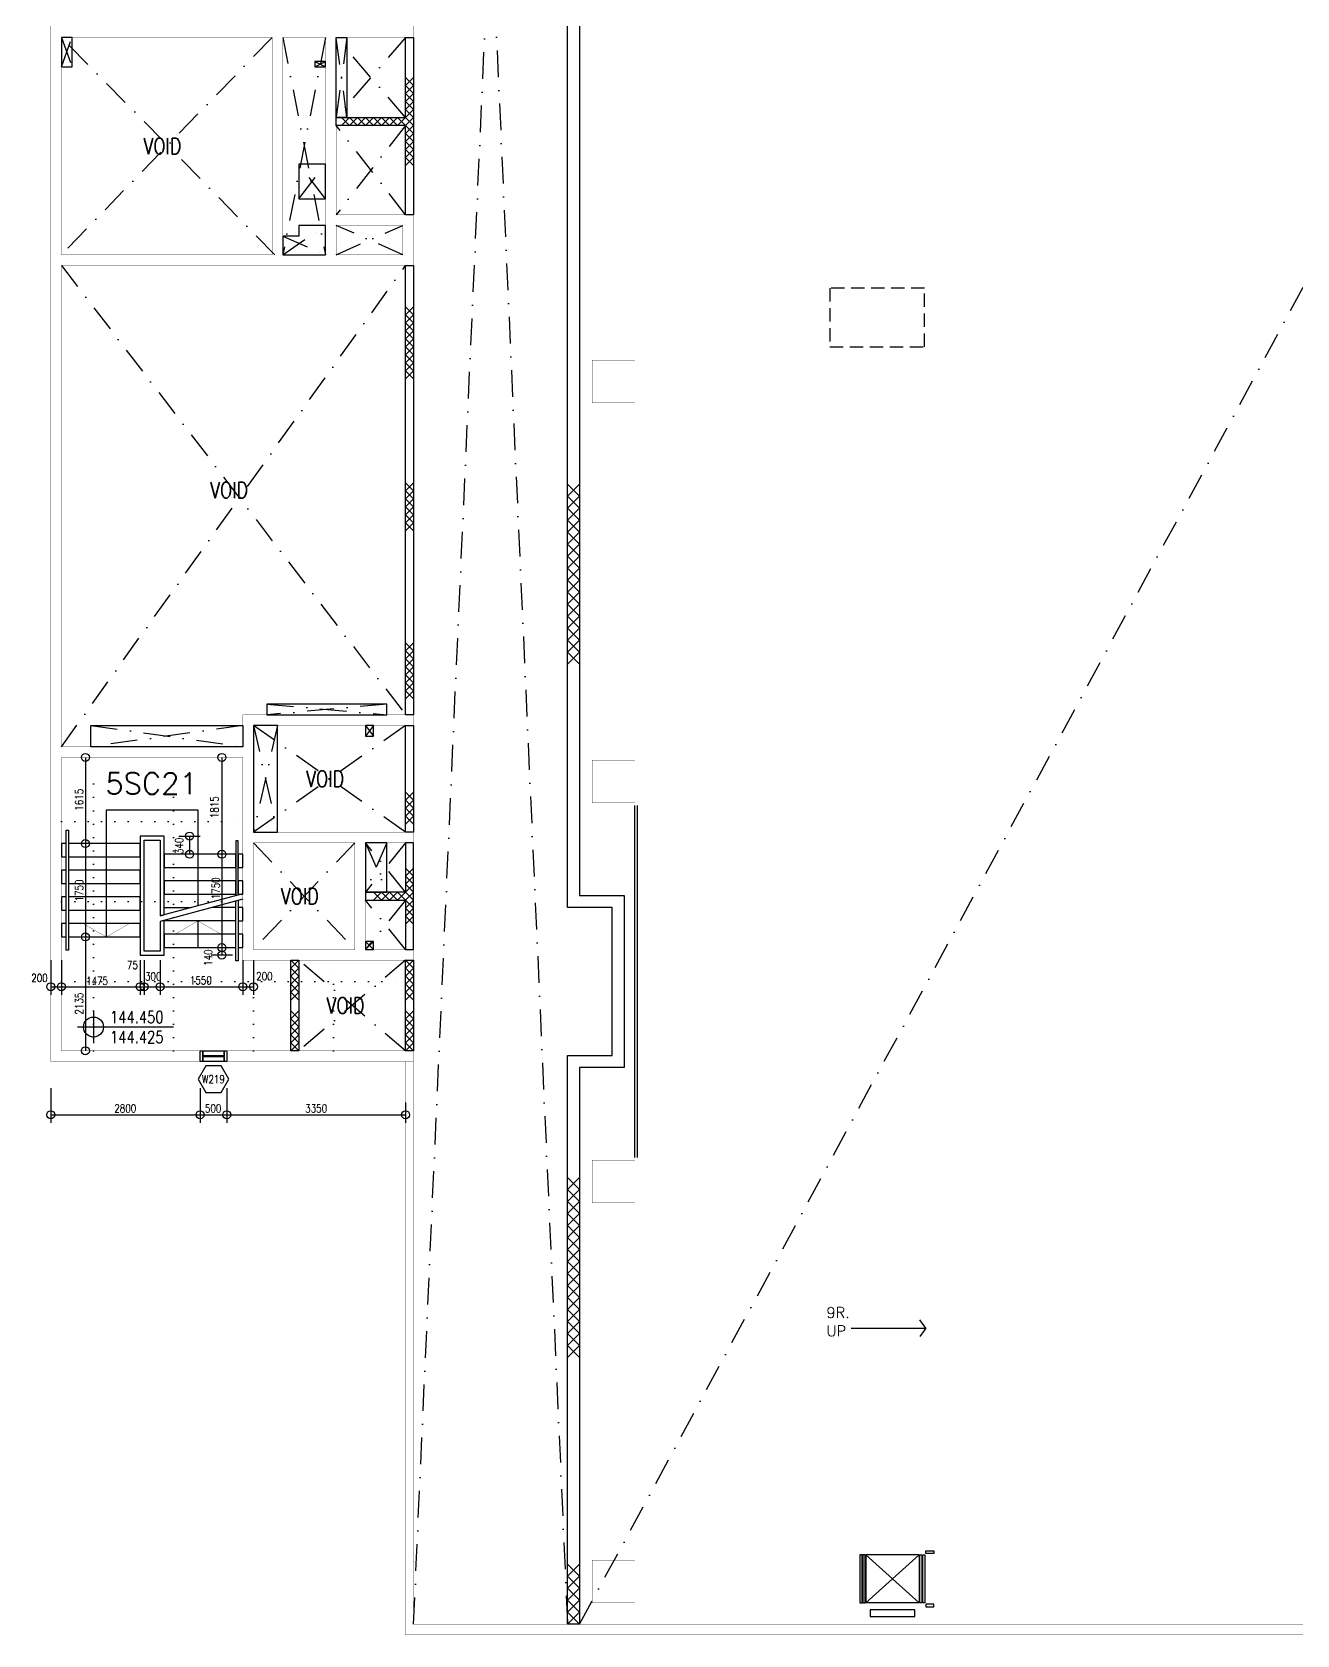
# Model space of a CAD drawing. Extents: x -68523 to 336700, y -113452 to 119396.
# Drawn here: x 151100 to 174807, y -112002 to -81950 of the extents above; entities that cross this region are included whole.
import ezdxf

# ---------------------------------------------------------------- set-up
doc = ezdxf.new("R2010")
doc.units = 0
doc.header["$LTSCALE"] = 1000
doc.header["$MEASUREMENT"] = 0
for name, pattern in [('s5144a$0$DASHDOT', [1, 0.5, -0.25, 0, -0.25]), ('s5144a$0$DOT', [0.25, 0, -0.25]), ('s5144a$0$HIDDEN', [0.375, 0.25, -0.125])]:
    doc.linetypes.add(name, pattern=pattern)
doc.layers.get('0').update_dxf_attribs({"linetype": 'CONTINUOUS'})
for name, color, linetype in [('s5144a$0$11', 14, 'CONTINUOUS'), ('s5144a$0$12', 7, 'CONTINUOUS'), ('s5144a$0$20', 7, 'CONTINUOUS'), ('s5144a$0$21', 2, 'CONTINUOUS'), ('s5144a$0$22', 7, 'CONTINUOUS'), ('s5144a$0$23', 7, 'CONTINUOUS'), ('s5144a$0$24', 7, 'CONTINUOUS'), ('s5144a$0$25', 7, 'CONTINUOUS'), ('s5144a$0$35', 7, 'CONTINUOUS'), ('s5144a$0$4', 7, 'CONTINUOUS'), ('s5144a$0$6', 7, 'CONTINUOUS'), ('s5144a$0$ROOM-NO', 4, 'CONTINUOUS')]:
    doc.layers.add(name, color=color, linetype=linetype)
doc.styles.add('s5144a$0$STANDARD', font='SIMPLEX')

# ---------------------------------------------------------------- blocks, each defined once
blk = doc.blocks.new('s5144a$0$HAT15')
at = {"layer": 's5144a$0$22', "color": 14, "linetype": 'Continuous'}
for p, q in [((0, 0), (0.15, 0.15)), ((0, 0.15), (0.15, 0))]:
    blk.add_line(p, q, dxfattribs=at)
blk = doc.blocks.new('s5144a$0$CHAT15')
at = {"layer": 's5144a$0$22', "color": 14, "linetype": 'Continuous'}
for points in [[(0, 0), (0.15, 0.15), (0.3, 0), (0.45, 0.15), (0.6, 0), (0.75, 0.15)], [(0, 0.15), (0.15, 0), (0.3, 0.15), (0.45, 0), (0.6, 0.15), (0.75, 0)]]:
    blk.add_lwpolyline(points, dxfattribs=at)
blk = doc.blocks.new('s5144a$0$LEVEL')
at = {"layer": 's5144a$0$35', "linetype": 'Continuous'}
for p, q in [((1, 0), (-0.2, 0)), ((0, 0.2), (0, -0.2))]:
    blk.add_line(p, q, dxfattribs=at)
blk.add_circle((0, 0), 0.125, dxfattribs=at)
at = {"layer": 's5144a$0$35', "linetype": 'Continuous', "style": 's5144a$0$STANDARD', "width": 0.8}
for tag, p in [('TAG2', (0.2063, 0.05)), ('TAG1', (0.2063, -0.2))]:
    blk.add_attdef(tag, p, '', height=0.15, dxfattribs=at)
blk = doc.blocks.new('s5144a$0$WINMK4')
at = {"layer": 's5144a$0$24', "linetype": 'Continuous'}
blk.add_lwpolyline([(0.1443, 0.25), (-0.1443, 0.25), (-0.2887, 0), (-0.1443, -0.25), (0.1443, -0.25), (0.2887, 0)], close=True, dxfattribs=at)
at = {"layer": 's5144a$0$24', "linetype": 'Continuous', "style": 's5144a$0$STANDARD', "width": 0.8}
for tag, p in [('TAG1', (-0.2182, -0.075)), ('TAG2', (-0.0396, -0.22))]:
    blk.add_attdef(tag, p, '', height=0.15, dxfattribs=at)
blk = doc.blocks.new('s5144a')
for p, q in [((162400, -103050), (162400, -96450)), ((162450, -103050), (162450, -96450)), ((166450, -106250), (167850, -106250)), ((167850, -106250), (167741.30476, -106092.14214)), ((167850, -106250), (167741.30476, -106407.85786)), ((166725, -111400), (167725, -110500)), ((167725, -110500), (166725, -110500)), ((166725, -110500), (167725, -111400)), ((166725, -110500), (166725, -111400)), ((167725, -110500), (167725, -111400)), ((167725, -111400), (166725, -111400))]:
    blk.add_line(p, q)
at = {"linetype": 's5144a$0$HIDDEN'}
blk.add_lwpolyline([(166050, -87850), (167825, -87850), (167825, -86750), (166050, -86750)], close=True, dxfattribs=at)
for points in [[(166615.3885, -110500), (166615.3885, -111400), (166655.3885, -111400), (166655.3885, -110500)], [(166671.67551, -110500), (166671.67551, -111400), (166711.67551, -111400), (166711.67551, -110500)], [(167778.32449, -110500), (167778.32449, -111400), (167738.32449, -111400), (167738.32449, -110500)], [(167834.6115, -110500), (167834.6115, -111400), (167794.6115, -111400), (167794.6115, -110500)], [(168000, -110425), (168000, -110475), (167850, -110475), (167850, -110425)], [(168000, -111475), (168000, -111425), (167850, -111425), (167850, -111475)], [(166805.69689, -111534.2484), (166805.69689, -111656.49011), (167648.23365, -111656.49011), (167648.23365, -111534.2484)]]:
    blk.add_lwpolyline(points, close=True)
at = {"layer": 's5144a$0$11', "color": 14, "linetype": 's5144a$0$DASHDOT'}
for p, q in [((155650.2, -86125), (151650, -82050)), ((155600, -82050), (151650.2, -86125)), ((155800, -82050), (156600.2, -86125)), ((156600.2, -82050), (155800.2, -86125)), ((158100.2, -83550), (156800.2, -82050)), ((158100.2, -82050), (156800.2, -83550)), ((158100.2, -85375), (156800.2, -83700)), ((158100.2, -83700), (156800.2, -85375)), ((156800.2, -86125), (158050.2, -85575)), ((158050.2, -86125), (156800.2, -85575)), ((151650.2, -86325), (158100.2, -94750)), ((151650.2, -95350), (158100.2, -86325)), ((158100.2, -96950), (155250.2, -94950)), ((158100.2, -94950), (155250.2, -96950)), ((155250.2, -97150), (157150.2, -99150)), ((157150.2, -97150), (155250.2, -99150)), ((158100.2, -98075), (157350.2, -97150)), ((158100.2, -97150), (157350.2, -98075)), ((158100.2, -99150), (157350.2, -98225)), ((158100.2, -98225), (157350.2, -99150)), ((158100, -99350), (156099.8, -101050)), ((158100, -101050), (156099.8, -99350))]:
    blk.add_line(p, q, dxfattribs=at)
at = {"layer": 's5144a$0$11', "color": 2, "linetype": 's5144a$0$DASHDOT'}
for p, q in [((151650, -82600), (151850, -82050)), ((151650.2, -82050), (151850, -82600)), ((157000, -82050), (156800, -83550)), ((157000, -83550), (156800, -82050)), ((156400, -82600), (156600, -82500)), ((156400, -82500), (156600, -82600)), ((156100, -85075), (156600, -84425)), ((156600, -85075), (156100, -84425)), ((155800, -86125), (156600, -85575)), ((155800, -85775), (156600, -86125)), ((155500, -94550), (157750, -94750)), ((157750, -94550), (155500, -94750)), ((152200, -94950), (155050, -95350)), ((155050, -94950), (152200, -95350)), ((155700, -94950), (155250, -96950)), ((155250, -94950), (155700, -96950)), ((157500, -94950), (157350, -95150)), ((157350, -94950), (157500, -95150)), ((157750, -97150), (157350, -98075)), ((157350, -97150), (157750, -98075)), ((157500, -99000), (157350, -99150)), ((157350, -99000), (157500, -99150))]:
    blk.add_line(p, q, dxfattribs=at)
at = {"layer": 's5144a$0$11', "color": 14, "linetype": 'Continuous', "const_width": 5}
for points in [[(158250.2, -79950), (158250.2, -82050), (156800.2, -82050), (156800.2, -85375), (158250.2, -85375), (158250.2, -86325), (151650.2, -86325), (151650.2, -95350), (155050.2, -95350), (155050.2, -94750), (158250.2, -94750), (158250.2, -94950), (155250.2, -94950), (155250.2, -96950), (158250.2, -96950), (158250.2, -97150), (157350.2, -97150), (157350.2, -99150), (158250.2, -99150), (158250.2, -99350), (155050.2, -99350), (155050.2, -95550), (151650.2, -95550), (151650.2, -101050), (154250.2, -101050), (154250.2, -101250), (151450.2, -101250), (151450.2, -72750)], [(158250.2, -101049.9), (158250.2, -101250), (154750.2, -101250), (154750.2, -101050), (158250.2, -101050)], [(158250.2, -101050), (158250.2, -101250), (154750.2, -101250), (154750.2, -101050), (155899.9, -101050), (155899.9, -101050)]]:
    blk.add_lwpolyline(points, dxfattribs=at)
for points in [[(155600, -82050), (151650.2, -82050), (151650.2, -86125), (155600, -86125)], [(155800.2, -86125), (156600.2, -86125), (156600.2, -82050), (155800.2, -82050)], [(156800.2, -86125), (158050.2, -86125), (158050.2, -85575), (156800.2, -85575)], [(155250.2, -99150), (157150.2, -99150), (157150.2, -97150), (155250.2, -97150)]]:
    blk.add_lwpolyline(points, close=True, dxfattribs=at)
at = {"layer": 's5144a$0$11', "color": 2, "linetype": 'Continuous'}
for points in [[(151650.2, -82600), (151850, -82600), (151850, -82050), (151650.2, -82050)], [(156800, -82050), (157000, -82050), (157000, -83550), (156800, -83550)], [(156600, -82500), (156400, -82500), (156400, -82600), (156600, -82600)], [(156600, -84425), (156100, -84425), (156100, -85075), (156600, -85075)], [(156600, -86125), (156600, -85575), (156100, -85575), (156100, -85775), (155800, -85775), (155800, -86125)], [(155500, -94750), (157750, -94750), (157750, -94550), (155500, -94550)], [(155050, -95350), (152200, -95350), (152200, -94950), (155050, -94950)], [(155250, -96950), (155700, -96950), (155700, -94950), (155250, -94950)], [(157500, -94950), (157350, -94950), (157350, -95150), (157500, -95150)], [(157350, -98075), (157750, -98075), (157750, -97150), (157350, -97150)], [(157350, -99150), (157500, -99150), (157500, -99000), (157350, -99000)]]:
    blk.add_lwpolyline(points, close=True, dxfattribs=at)
at = {"layer": 's5144a$0$11', "color": 14, "linetype": 'Continuous'}
for points in [[(158250.2, -82050), (158250.2, -85375), (158100.2, -85375), (158100.2, -83700), (156800.2, -83700), (156800.2, -83550), (158100.2, -83550), (158100.2, -82050)], [(158250.2, -94750), (158100.2, -94750), (158100.2, -86325), (158250.2, -86325)], [(158250.2, -96950), (158100.2, -96950), (158100.2, -94950), (158250.2, -94950)], [(158250.2, -97150), (158100.2, -97150), (158100.2, -98075), (157350.2, -98075), (157350.2, -98225), (158100.2, -98225), (158100.2, -99150), (158250.2, -99150)], [(156099.8, -101050), (155949.8, -101050), (155949.8, -99350), (156099.8, -99350)], [(158250, -101050), (158100, -101050), (158100, -99350), (158250, -99350)]]:
    blk.add_lwpolyline(points, close=True, dxfattribs=at)
at = {"layer": 's5144a$0$12', "color": 2, "linetype": 'Continuous'}
for p, q in [((152100.2, -95550), (152100.2, -101050)), ((154657.5, -95550), (154657.5, -99255)), ((153852.4, -97025), (154252.4, -97025)), ((154052.4, -97025), (154052.4, -97365)), ((151450, -99350), (151450, -100000)), ((151650, -99350), (151650, -100000)), ((153125, -99350), (153125, -100000)), ((153200, -99350), (153200, -100000)), ((153500, -99350), (153500, -100000)), ((154857.5, -99255), (154457.5, -99255)), ((155050, -99350), (155050, -100000)), ((155250, -99350), (155250, -100000)), ((151450, -99850), (153200, -99850)), ((152840, -99850), (153860, -99850)), ((153500, -99850), (155250, -99850)), ((151450, -101750), (151450, -102400)), ((154250, -101750), (154250, -102400)), ((154750, -101750), (154750, -102400)), ((158100, -102021.8), (158100, -102400)), ((151450, -102250), (154250, -102250)), ((153910, -102250), (155134, -102250)), ((154750, -102250), (158100, -102250))]:
    blk.add_line(p, q, dxfattribs=at)
for centre in [(152100.2, -95550), (154657.5, -95550), (154052.4, -97025), (152100.2, -97165), (154052.4, -97365), (154657.5, -97365), (152100.2, -98915), (154657.5, -99115), (154657.5, -99255), (151450, -99850), (151650, -99850), (151650, -99850), (153125, -99850), (153200, -99850), (153200, -99850), (153500, -99850), (153500, -99850), (155050, -99850), (155050, -99850), (155250, -99850), (155250, -99850), (152100.2, -101050), (151450, -102250), (154250, -102250), (154250, -102250), (154750, -102250), (154750, -102250), (158100, -102250)]:
    blk.add_circle(centre, 75, dxfattribs=at)
at = {"layer": 's5144a$0$20', "color": 14, "linetype": 's5144a$0$DASHDOT'}
blk.add_line((161362, -111800), (198700, -42800), dxfattribs=at)
at = {"layer": 's5144a$0$20', "color": 14, "linetype": 'Continuous'}
blk.add_lwpolyline([(162200, -77999.8), (162200, -78862.5), (161362.5, -78862.5), (161362, -98137.5), (162200.5, -98137.5), (162200.5, -99000.2), (162200.5, -101362.5), (161362, -101362.5), (161362, -111800), (161137, -111800), (161137, -101137.5), (161975.5, -101137.5), (161975.5, -98362.5), (161137, -98362.5), (161137.5, -78637.5), (161975, -78637.5), (161975, -77999.8), (162200, -77999.8)], dxfattribs=at)
at = {"layer": 's5144a$0$20', "color": 3, "linetype": 'Continuous', "const_width": 5}
for points in [[(175567.2, -112000), (158100, -112000), (158100, -101250)], [(201750, -101250), (201750, -101250), (201750, -111800), (181800, -111800), (158250, -111800), (158250, -101250), (158250, -101250)]]:
    blk.add_lwpolyline(points, dxfattribs=at)
at = {"layer": 's5144a$0$23', "color": 14, "linetype": 's5144a$0$DASHDOT'}
for p, q in [((158250, -47325), (161137, -111800)), ((158250, -111800), (161137, -47325))]:
    blk.add_line(p, q, dxfattribs=at)
at = {"layer": 's5144a$0$23', "color": 14, "linetype": 'Continuous'}
for points in [[(154250.2, -101050), (154300.2, -101050), (154300.2, -101250), (154250.2, -101250)], [(154300.2, -101050), (154700.2, -101050), (154700.2, -101145), (154300.2, -101145)], [(154300.2, -101155), (154700.2, -101155), (154700.2, -101250), (154300.2, -101250)], [(154700.2, -101050), (154750.2, -101050), (154750.2, -101250), (154700.2, -101250)]]:
    blk.add_lwpolyline(points, close=True, dxfattribs=at)
at = {"layer": 's5144a$0$25', "color": 10, "linetype": 'Continuous'}
for p, q in [((154210.1, -96538.02556), (152490, -96538.02556)), ((152490, -96538.02556), (152490, -98915)), ((154210.1, -98329.5), (154210.1, -96538.02556)), ((155050, -98104.5), (153500, -98519.8)), ((155050, -98209.8), (153500, -98625.1)), ((153575, -98365), (154077.8, -98365)), ((154920, -98365), (154470.8, -98365)), ((154920, -98615), (153537.6, -98615)), ((154210, -99115), (154210, -98615))]:
    blk.add_line(p, q, dxfattribs=at)
for points in [[(151740, -99165), (151740, -96915), (151780, -96915), (151780, -99165)], [(153500, -98519.8), (153575, -98499.7), (153575, -97025), (153125, -97025), (153125, -99255), (153575, -99255), (153575, -98605), (153500, -98625.1), (153500, -99180), (153200, -99180), (153200, -97100), (153500, -97100)], [(151650, -97415), (151740, -97415), (151740, -97165), (151650, -97165)], [(151780, -97415), (153125, -97415), (153125, -97165), (151780, -97165)], [(153575, -97615), (154920, -97615), (154920, -97365), (153575, -97365)], [(154960, -97615), (155050, -97615), (155050, -97365), (154960, -97365)], [(151650, -97915), (151740, -97915), (151740, -97665), (151650, -97665)], [(151780, -97915), (153125, -97915), (153125, -97665), (151780, -97665)], [(153575, -98115), (154920, -98115), (154920, -97865), (153575, -97865)], [(154960, -98115), (155050, -98115), (155050, -97865), (154960, -97865)], [(151650, -98415), (151740, -98415), (151740, -98165), (151650, -98165)], [(151780, -98415), (153125, -98415), (153125, -98165), (151780, -98165)], [(154960, -98615), (155050, -98615), (155050, -98365), (154960, -98365)], [(151650, -98915), (151740, -98915), (151740, -98665), (151650, -98665)], [(151780, -98915), (153125, -98915), (153125, -98665), (151780, -98665)], [(153575, -99115), (154920, -99115), (154920, -98865), (153575, -98865)], [(154960, -99115), (155050, -99115), (155050, -98865), (154960, -98865)]]:
    blk.add_lwpolyline(points, close=True, dxfattribs=at)
for points in [[(154960, -98128.6), (154960, -97115), (154920, -97115), (154920, -98139.3)], [(154960, -98233.9), (154960, -99365), (154920, -99365), (154920, -98244.6)]]:
    blk.add_lwpolyline(points, dxfattribs=at)
at = {"layer": 's5144a$0$25', "color": 10, "linetype": 'Continuous', "const_width": 5}
for points in [[(152057, -98665), (152490, -98915), (152923, -98665)], [(154643, -98865), (154210, -98615), (153777, -98865)]]:
    blk.add_lwpolyline(points, dxfattribs=at)
at = {"layer": 's5144a$0$4', "linetype": 's5144a$0$DOT'}
for p, q in [((152250, -101050), (152250, -95550)), ((153750, -101050), (153750, -95550)), ((151650.2, -96750), (155050.2, -96750)), ((151650.2, -98250), (155050.2, -98250)), ((155250, -101050), (155250, -99350)), ((156750, -101050), (156750, -99350)), ((151650.2, -99750), (158100.2, -99750))]:
    blk.add_line(p, q, dxfattribs=at)
at = {"layer": 's5144a$0$6', "color": 3, "linetype": 'Continuous', "const_width": 5}
for points in [[(161600, -88900), (162400, -88900), (162400, -88100), (161600, -88100)], [(161600, -96400), (162400, -96400), (162400, -95600), (161600, -95600)], [(161600, -103900), (162400, -103900), (162400, -103100), (161600, -103100)], [(161600, -111400), (162400, -111400), (162400, -110600), (161600, -110600)]]:
    blk.add_lwpolyline(points, close=True, dxfattribs=at)
at = {"zscale": 1000}
for name, p, xscale, yscale, rotation in [('s5144a$0$HAT15', (158250, -82950), 999.9979999999999, -999.9979999999999, 180), ('s5144a$0$HAT15', (158250, -82950), 999.9979999999999, -999.9979999999999, 180), ('s5144a$0$HAT15', (158250.2, -82950), 999.9979999999999, -999.9979999999999, 180), ('s5144a$0$HAT15', (158250.2, -82950), 999.9979999999999, -999.9979999999999, 180), ('s5144a$0$HAT15', (158250, -83100), 999.9979999999999, -999.9979999999999, 180), ('s5144a$0$HAT15', (158250, -83100), 999.9979999999999, -999.9979999999999, 180), ('s5144a$0$HAT15', (158250, -83250), 999.9979999999999, -999.9979999999999, 180), ('s5144a$0$HAT15', (158250, -83250), 999.9979999999999, -999.9979999999999, 180), ('s5144a$0$HAT15', (158250.2, -83100), 999.9979999999999, -999.9979999999999, 180), ('s5144a$0$HAT15', (158250.2, -83100), 999.9979999999999, -999.9979999999999, 180), ('s5144a$0$HAT15', (158250.2, -83250), 999.9979999999999, -999.9979999999999, 180), ('s5144a$0$HAT15', (158250.2, -83250), 999.9979999999999, -999.9979999999999, 180), ('s5144a$0$HAT15', (158250, -83400), 999.9979999999999, -999.9979999999999, 180), ('s5144a$0$HAT15', (158250, -83400), 999.9979999999999, -999.9979999999999, 180), ('s5144a$0$HAT15', (158250, -83550), 999.9979999999999, -999.9979999999999, 180), ('s5144a$0$HAT15', (158250, -83550), 999.9979999999999, -999.9979999999999, 180), ('s5144a$0$HAT15', (158250.2, -83400), 999.9979999999999, -999.9979999999999, 180), ('s5144a$0$HAT15', (158250.2, -83400), 999.9979999999999, -999.9979999999999, 180), ('s5144a$0$HAT15', (158250.2, -83550), 999.9979999999999, -999.9979999999999, 180), ('s5144a$0$HAT15', (158250.2, -83550), 999.9979999999999, -999.9979999999999, 180), ('s5144a$0$HAT15', (157050, -83700), 999.9979999999999, -999.9979999999999, 180), ('s5144a$0$HAT15', (157050, -83700), 999.9979999999999, -999.9979999999999, 180), ('s5144a$0$HAT15', (157050.2, -83700), 999.9979999999999, -999.9979999999999, 180), ('s5144a$0$HAT15', (157050.2, -83700), 999.9979999999999, -999.9979999999999, 180), ('s5144a$0$HAT15', (157200, -83700), 999.9979999999999, -999.9979999999999, 180), ('s5144a$0$HAT15', (157200, -83700), 999.9979999999999, -999.9979999999999, 180), ('s5144a$0$HAT15', (157200.2, -83700), 999.9979999999999, -999.9979999999999, 180), ('s5144a$0$HAT15', (157200.2, -83700), 999.9979999999999, -999.9979999999999, 180), ('s5144a$0$HAT15', (157350, -83700), 999.9979999999999, -999.9979999999999, 180), ('s5144a$0$HAT15', (157350, -83700), 999.9979999999999, -999.9979999999999, 180), ('s5144a$0$HAT15', (157350.2, -83700), 999.9979999999999, -999.9979999999999, 180), ('s5144a$0$HAT15', (157350.2, -83700), 999.9979999999999, -999.9979999999999, 180), ('s5144a$0$HAT15', (157500, -83700), 999.9979999999999, -999.9979999999999, 180), ('s5144a$0$HAT15', (157500, -83700), 999.9979999999999, -999.9979999999999, 180), ('s5144a$0$HAT15', (157500.2, -83700), 999.9979999999999, -999.9979999999999, 180), ('s5144a$0$HAT15', (157500.2, -83700), 999.9979999999999, -999.9979999999999, 180), ('s5144a$0$HAT15', (157650, -83700), 999.9979999999999, -999.9979999999999, 180), ('s5144a$0$HAT15', (157650, -83700), 999.9979999999999, -999.9979999999999, 180), ('s5144a$0$HAT15', (157650.2, -83700), 999.9979999999999, -999.9979999999999, 180), ('s5144a$0$HAT15', (157650.2, -83700), 999.9979999999999, -999.9979999999999, 180), ('s5144a$0$HAT15', (157800, -83700), 999.9979999999999, -999.9979999999999, 180), ('s5144a$0$HAT15', (157800, -83700), 999.9979999999999, -999.9979999999999, 180), ('s5144a$0$HAT15', (157800.2, -83700), 999.9979999999999, -999.9979999999999, 180), ('s5144a$0$HAT15', (157800.2, -83700), 999.9979999999999, -999.9979999999999, 180), ('s5144a$0$HAT15', (157950, -83700), 999.9979999999999, -999.9979999999999, 180), ('s5144a$0$HAT15', (157950, -83700), 999.9979999999999, -999.9979999999999, 180), ('s5144a$0$HAT15', (157950.2, -83700), 999.9979999999999, -999.9979999999999, 180), ('s5144a$0$HAT15', (157950.2, -83700), 999.9979999999999, -999.9979999999999, 180), ('s5144a$0$HAT15', (158100, -83700), 999.9979999999999, -999.9979999999999, 180), ('s5144a$0$HAT15', (158100, -83700), 999.9979999999999, -999.9979999999999, 180), ('s5144a$0$HAT15', (158100.2, -83700), 999.9979999999999, -999.9979999999999, 180), ('s5144a$0$HAT15', (158100.2, -83700), 999.9979999999999, -999.9979999999999, 180), ('s5144a$0$HAT15', (158250, -83700), 999.9979999999999, -999.9979999999999, 180), ('s5144a$0$HAT15', (158250, -83700), 999.9979999999999, -999.9979999999999, 180), ('s5144a$0$HAT15', (158250, -83850), 999.9979999999999, -999.9979999999999, 180), ('s5144a$0$HAT15', (158250, -83850), 999.9979999999999, -999.9979999999999, 180), ('s5144a$0$HAT15', (158250.2, -83700), 999.9979999999999, -999.9979999999999, 180), ('s5144a$0$HAT15', (158250.2, -83700), 999.9979999999999, -999.9979999999999, 180), ('s5144a$0$HAT15', (158250.2, -83850), 999.9979999999999, -999.9979999999999, 180), ('s5144a$0$HAT15', (158250.2, -83850), 999.9979999999999, -999.9979999999999, 180), ('s5144a$0$HAT15', (158250, -84000), 999.9979999999999, -999.9979999999999, 180), ('s5144a$0$HAT15', (158250, -84000), 999.9979999999999, -999.9979999999999, 180), ('s5144a$0$HAT15', (158250, -84150), 999.9979999999999, -999.9979999999999, 180), ('s5144a$0$HAT15', (158250, -84150), 999.9979999999999, -999.9979999999999, 180), ('s5144a$0$HAT15', (158250.2, -84000), 999.9979999999999, -999.9979999999999, 180), ('s5144a$0$HAT15', (158250.2, -84000), 999.9979999999999, -999.9979999999999, 180), ('s5144a$0$HAT15', (158250.2, -84150), 999.9979999999999, -999.9979999999999, 180), ('s5144a$0$HAT15', (158250.2, -84150), 999.9979999999999, -999.9979999999999, 180), ('s5144a$0$HAT15', (158250, -84300), 999.9979999999999, -999.9979999999999, 180), ('s5144a$0$HAT15', (158250, -84300), 999.9979999999999, -999.9979999999999, 180), ('s5144a$0$HAT15', (158250, -84450), 999.9979999999999, -999.9979999999999, 180), ('s5144a$0$HAT15', (158250, -84450), 999.9979999999999, -999.9979999999999, 180), ('s5144a$0$HAT15', (158250.2, -84300), 999.9979999999999, -999.9979999999999, 180), ('s5144a$0$HAT15', (158250.2, -84300), 999.9979999999999, -999.9979999999999, 180), ('s5144a$0$HAT15', (158250.2, -84450), 999.9979999999999, -999.9979999999999, 180), ('s5144a$0$HAT15', (158250.2, -84450), 999.9979999999999, -999.9979999999999, 180), ('s5144a$0$HAT15', (158250, -87250), 999.9979999999999, -999.9979999999999, 180), ('s5144a$0$HAT15', (158250, -87250), 999.9979999999999, -999.9979999999999, 180), ('s5144a$0$HAT15', (158250.2, -87250), 999.9979999999999, -999.9979999999999, 180), ('s5144a$0$HAT15', (158250.2, -87250), 999.9979999999999, -999.9979999999999, 180), ('s5144a$0$HAT15', (158250, -87400), 999.9979999999999, -999.9979999999999, 180), ('s5144a$0$HAT15', (158250, -87400), 999.9979999999999, -999.9979999999999, 180), ('s5144a$0$HAT15', (158250, -87550), 999.9979999999999, -999.9979999999999, 180), ('s5144a$0$HAT15', (158250, -87550), 999.9979999999999, -999.9979999999999, 180), ('s5144a$0$HAT15', (158250.2, -87400), 999.9979999999999, -999.9979999999999, 180), ('s5144a$0$HAT15', (158250.2, -87400), 999.9979999999999, -999.9979999999999, 180), ('s5144a$0$HAT15', (158250.2, -87550), 999.9979999999999, -999.9979999999999, 180), ('s5144a$0$HAT15', (158250.2, -87550), 999.9979999999999, -999.9979999999999, 180), ('s5144a$0$HAT15', (158250, -87700), 999.9979999999999, -999.9979999999999, 180), ('s5144a$0$HAT15', (158250, -87700), 999.9979999999999, -999.9979999999999, 180), ('s5144a$0$HAT15', (158250, -87850), 999.9979999999999, -999.9979999999999, 180), ('s5144a$0$HAT15', (158250, -87850), 999.9979999999999, -999.9979999999999, 180), ('s5144a$0$HAT15', (158250.2, -87700), 999.9979999999999, -999.9979999999999, 180), ('s5144a$0$HAT15', (158250.2, -87700), 999.9979999999999, -999.9979999999999, 180), ('s5144a$0$HAT15', (158250.2, -87850), 999.9979999999999, -999.9979999999999, 180), ('s5144a$0$HAT15', (158250.2, -87850), 999.9979999999999, -999.9979999999999, 180), ('s5144a$0$HAT15', (158250, -88000), 999.9979999999999, -999.9979999999999, 180), ('s5144a$0$HAT15', (158250, -88000), 999.9979999999999, -999.9979999999999, 180), ('s5144a$0$HAT15', (158250, -88150), 999.9979999999999, -999.9979999999999, 180), ('s5144a$0$HAT15', (158250, -88150), 999.9979999999999, -999.9979999999999, 180), ('s5144a$0$HAT15', (158250.2, -88000), 999.9979999999999, -999.9979999999999, 180), ('s5144a$0$HAT15', (158250.2, -88000), 999.9979999999999, -999.9979999999999, 180), ('s5144a$0$HAT15', (158250.2, -88150), 999.9979999999999, -999.9979999999999, 180), ('s5144a$0$HAT15', (158250.2, -88150), 999.9979999999999, -999.9979999999999, 180), ('s5144a$0$HAT15', (158250, -88300), 999.9979999999999, -999.9979999999999, 180), ('s5144a$0$HAT15', (158250, -88300), 999.9979999999999, -999.9979999999999, 180), ('s5144a$0$HAT15', (158250, -88450), 999.9979999999999, -999.9979999999999, 180), ('s5144a$0$HAT15', (158250, -88450), 999.9979999999999, -999.9979999999999, 180), ('s5144a$0$HAT15', (158250.2, -88300), 999.9979999999999, -999.9979999999999, 180), ('s5144a$0$HAT15', (158250.2, -88300), 999.9979999999999, -999.9979999999999, 180), ('s5144a$0$HAT15', (158250.2, -88450), 999.9979999999999, -999.9979999999999, 180), ('s5144a$0$HAT15', (158250.2, -88450), 999.9979999999999, -999.9979999999999, 180), ('s5144a$0$HAT15', (158250.2, -90550), 999.9979999999999, -999.9979999999999, 180), ('s5144a$0$HAT15', (158250.2, -90550), 999.9979999999999, -999.9979999999999, 180), ('s5144a$0$CHAT15', (161363, -91550), 1499.997, 1499.997, 90), ('s5144a$0$CHAT15', (161363, -91550), 1499.997, 1499.997, 90), ('s5144a$0$HAT15', (158250.2, -90700), 999.9979999999999, -999.9979999999999, 180), ('s5144a$0$HAT15', (158250.2, -90700), 999.9979999999999, -999.9979999999999, 180), ('s5144a$0$HAT15', (158250.2, -90850), 999.9979999999999, -999.9979999999999, 180), ('s5144a$0$HAT15', (158250.2, -90850), 999.9979999999999, -999.9979999999999, 180), ('s5144a$0$HAT15', (158250.2, -91000), 999.9979999999999, -999.9979999999999, 180), ('s5144a$0$HAT15', (158250.2, -91000), 999.9979999999999, -999.9979999999999, 180), ('s5144a$0$HAT15', (158250.2, -91150), 999.9979999999999, -999.9979999999999, 180), ('s5144a$0$HAT15', (158250.2, -91150), 999.9979999999999, -999.9979999999999, 180), ('s5144a$0$HAT15', (158250.2, -91300), 999.9979999999999, -999.9979999999999, 180), ('s5144a$0$HAT15', (158250.2, -91300), 999.9979999999999, -999.9979999999999, 180), ('s5144a$0$CHAT15', (161363, -92675), 1499.997, 1499.997, 90), ('s5144a$0$CHAT15', (161363, -92675), 1499.997, 1499.997, 90), ('s5144a$0$CHAT15', (161363, -93800), 1499.997, 1499.997, 90), ('s5144a$0$CHAT15', (161363, -93800), 1499.997, 1499.997, 90), ('s5144a$0$HAT15', (158250, -93550), 999.9979999999999, -999.9979999999999, 180), ('s5144a$0$HAT15', (158250, -93550), 999.9979999999999, -999.9979999999999, 180), ('s5144a$0$HAT15', (158250.2, -93550), 999.9979999999999, -999.9979999999999, 180), ('s5144a$0$HAT15', (158250.2, -93550), 999.9979999999999, -999.9979999999999, 180), ('s5144a$0$HAT15', (158250, -93700), 999.9979999999999, -999.9979999999999, 180), ('s5144a$0$HAT15', (158250, -93700), 999.9979999999999, -999.9979999999999, 180), ('s5144a$0$HAT15', (158250, -93850), 999.9979999999999, -999.9979999999999, 180), ('s5144a$0$HAT15', (158250, -93850), 999.9979999999999, -999.9979999999999, 180), ('s5144a$0$HAT15', (158250.2, -93700), 999.9979999999999, -999.9979999999999, 180), ('s5144a$0$HAT15', (158250.2, -93700), 999.9979999999999, -999.9979999999999, 180), ('s5144a$0$HAT15', (158250.2, -93850), 999.9979999999999, -999.9979999999999, 180), ('s5144a$0$HAT15', (158250.2, -93850), 999.9979999999999, -999.9979999999999, 180), ('s5144a$0$HAT15', (158250, -94000), 999.9979999999999, -999.9979999999999, 180), ('s5144a$0$HAT15', (158250, -94000), 999.9979999999999, -999.9979999999999, 180), ('s5144a$0$HAT15', (158250, -94150), 999.9979999999999, -999.9979999999999, 180), ('s5144a$0$HAT15', (158250, -94150), 999.9979999999999, -999.9979999999999, 180), ('s5144a$0$HAT15', (158250.2, -94000), 999.9979999999999, -999.9979999999999, 180), ('s5144a$0$HAT15', (158250.2, -94000), 999.9979999999999, -999.9979999999999, 180), ('s5144a$0$HAT15', (158250.2, -94150), 999.9979999999999, -999.9979999999999, 180), ('s5144a$0$HAT15', (158250.2, -94150), 999.9979999999999, -999.9979999999999, 180), ('s5144a$0$HAT15', (158250, -94300), 999.9979999999999, -999.9979999999999, 180), ('s5144a$0$HAT15', (158250, -94300), 999.9979999999999, -999.9979999999999, 180), ('s5144a$0$HAT15', (158250, -94450), 999.9979999999999, -999.9979999999999, 180), ('s5144a$0$HAT15', (158250, -94450), 999.9979999999999, -999.9979999999999, 180), ('s5144a$0$HAT15', (158250.2, -94300), 999.9979999999999, -999.9979999999999, 180), ('s5144a$0$HAT15', (158250.2, -94300), 999.9979999999999, -999.9979999999999, 180), ('s5144a$0$HAT15', (158250.2, -94450), 999.9979999999999, -999.9979999999999, 180), ('s5144a$0$HAT15', (158250.2, -94450), 999.9979999999999, -999.9979999999999, 180), ('s5144a$0$HAT15', (158250, -96350), 999.9979999999999, -999.9979999999999, 180), ('s5144a$0$HAT15', (158250, -96350), 999.9979999999999, -999.9979999999999, 180), ('s5144a$0$HAT15', (158250, -96500), 999.9979999999999, -999.9979999999999, 180), ('s5144a$0$HAT15', (158250, -96500), 999.9979999999999, -999.9979999999999, 180), ('s5144a$0$HAT15', (158250.2, -96350), 999.9979999999999, -999.9979999999999, 180), ('s5144a$0$HAT15', (158250.2, -96350), 999.9979999999999, -999.9979999999999, 180), ('s5144a$0$HAT15', (158250.2, -96500), 999.9979999999999, -999.9979999999999, 180), ('s5144a$0$HAT15', (158250.2, -96500), 999.9979999999999, -999.9979999999999, 180), ('s5144a$0$HAT15', (158250, -96650), 999.9979999999999, -999.9979999999999, 180), ('s5144a$0$HAT15', (158250, -96650), 999.9979999999999, -999.9979999999999, 180), ('s5144a$0$HAT15', (158250, -96800), 999.9979999999999, -999.9979999999999, 180), ('s5144a$0$HAT15', (158250, -96800), 999.9979999999999, -999.9979999999999, 180), ('s5144a$0$HAT15', (158250.2, -96650), 999.9979999999999, -999.9979999999999, 180), ('s5144a$0$HAT15', (158250.2, -96650), 999.9979999999999, -999.9979999999999, 180), ('s5144a$0$HAT15', (158250.2, -96800), 999.9979999999999, -999.9979999999999, 180), ('s5144a$0$HAT15', (158250.2, -96800), 999.9979999999999, -999.9979999999999, 180), ('s5144a$0$HAT15', (158250, -97775), 999.9979999999999, -999.9979999999999, 180), ('s5144a$0$HAT15', (158250, -97775), 999.9979999999999, -999.9979999999999, 180), ('s5144a$0$HAT15', (158250.2, -97775), 999.9979999999999, -999.9979999999999, 180), ('s5144a$0$HAT15', (158250.2, -97775), 999.9979999999999, -999.9979999999999, 180), ('s5144a$0$HAT15', (158250, -97925), 999.9979999999999, -999.9979999999999, 180), ('s5144a$0$HAT15', (158250, -97925), 999.9979999999999, -999.9979999999999, 180), ('s5144a$0$HAT15', (158250, -98075), 999.9979999999999, -999.9979999999999, 180), ('s5144a$0$HAT15', (158250, -98075), 999.9979999999999, -999.9979999999999, 180), ('s5144a$0$HAT15', (158250.2, -97925), 999.9979999999999, -999.9979999999999, 180), ('s5144a$0$HAT15', (158250.2, -97925), 999.9979999999999, -999.9979999999999, 180), ('s5144a$0$HAT15', (158250.2, -98075), 999.9979999999999, -999.9979999999999, 180), ('s5144a$0$HAT15', (158250.2, -98075), 999.9979999999999, -999.9979999999999, 180), ('s5144a$0$HAT15', (157650, -98225), 999.9979999999999, -999.9979999999999, 180), ('s5144a$0$HAT15', (157650, -98225), 999.9979999999999, -999.9979999999999, 180), ('s5144a$0$HAT15', (157650.2, -98225), 999.9979999999999, -999.9979999999999, 180), ('s5144a$0$HAT15', (157650.2, -98225), 999.9979999999999, -999.9979999999999, 180), ('s5144a$0$HAT15', (157800, -98225), 999.9979999999999, -999.9979999999999, 180), ('s5144a$0$HAT15', (157800, -98225), 999.9979999999999, -999.9979999999999, 180), ('s5144a$0$HAT15', (157800.2, -98225), 999.9979999999999, -999.9979999999999, 180), ('s5144a$0$HAT15', (157800.2, -98225), 999.9979999999999, -999.9979999999999, 180), ('s5144a$0$HAT15', (157950, -98225), 999.9979999999999, -999.9979999999999, 180), ('s5144a$0$HAT15', (157950, -98225), 999.9979999999999, -999.9979999999999, 180), ('s5144a$0$HAT15', (157950.2, -98225), 999.9979999999999, -999.9979999999999, 180), ('s5144a$0$HAT15', (157950.2, -98225), 999.9979999999999, -999.9979999999999, 180), ('s5144a$0$HAT15', (158100, -98225), 999.9979999999999, -999.9979999999999, 180), ('s5144a$0$HAT15', (158100, -98225), 999.9979999999999, -999.9979999999999, 180), ('s5144a$0$HAT15', (158100.2, -98225), 999.9979999999999, -999.9979999999999, 180), ('s5144a$0$HAT15', (158100.2, -98225), 999.9979999999999, -999.9979999999999, 180), ('s5144a$0$HAT15', (158250, -98225), 999.9979999999999, -999.9979999999999, 180), ('s5144a$0$HAT15', (158250, -98225), 999.9979999999999, -999.9979999999999, 180), ('s5144a$0$HAT15', (158250, -98375), 999.9979999999999, -999.9979999999999, 180), ('s5144a$0$HAT15', (158250, -98375), 999.9979999999999, -999.9979999999999, 180), ('s5144a$0$HAT15', (158250.2, -98225), 999.9979999999999, -999.9979999999999, 180), ('s5144a$0$HAT15', (158250.2, -98225), 999.9979999999999, -999.9979999999999, 180), ('s5144a$0$HAT15', (158250.2, -98375), 999.9979999999999, -999.9979999999999, 180), ('s5144a$0$HAT15', (158250.2, -98375), 999.9979999999999, -999.9979999999999, 180), ('s5144a$0$HAT15', (158250, -98525), 999.9979999999999, -999.9979999999999, 180), ('s5144a$0$HAT15', (158250, -98525), 999.9979999999999, -999.9979999999999, 180), ('s5144a$0$HAT15', (158250, -98675), 999.9979999999999, -999.9979999999999, 180), ('s5144a$0$HAT15', (158250, -98675), 999.9979999999999, -999.9979999999999, 180), ('s5144a$0$HAT15', (158250.2, -98525), 999.9979999999999, -999.9979999999999, 180), ('s5144a$0$HAT15', (158250.2, -98525), 999.9979999999999, -999.9979999999999, 180), ('s5144a$0$HAT15', (158250.2, -98675), 999.9979999999999, -999.9979999999999, 180), ('s5144a$0$HAT15', (158250.2, -98675), 999.9979999999999, -999.9979999999999, 180), ('s5144a$0$CHAT15', (156099.8, -100100), 999.9979999999999, 999.9979999999999, 90), ('s5144a$0$CHAT15', (156099.8, -100100), 999.9979999999999, 999.9979999999999, 90), ('s5144a$0$CHAT15', (158250, -100100), 999.9979999999999, 999.9979999999999, 90), ('s5144a$0$CHAT15', (158250, -100100), 999.9979999999999, 999.9979999999999, 90), ('s5144a$0$CHAT15', (156099.8, -101050), 999.9979999999999, 999.9979999999999, 90), ('s5144a$0$CHAT15', (156099.8, -101050), 999.9979999999999, 999.9979999999999, 90), ('s5144a$0$CHAT15', (158250, -101050), 999.9979999999999, 999.9979999999999, 90), ('s5144a$0$CHAT15', (158250, -101050), 999.9979999999999, 999.9979999999999, 90), ('s5144a$0$CHAT15', (161363, -104550), 1499.997, 1499.997, 90), ('s5144a$0$CHAT15', (161363, -104550), 1499.997, 1499.997, 90), ('s5144a$0$CHAT15', (161363, -105675), 1499.997, 1499.997, 90), ('s5144a$0$CHAT15', (161363, -105675), 1499.997, 1499.997, 90), ('s5144a$0$CHAT15', (161363, -106800), 1499.997, 1499.997, 90), ('s5144a$0$CHAT15', (161363, -106800), 1499.997, 1499.997, 90), ('s5144a$0$CHAT15', (161363, -111800), 1499.997, 1499.997, 90), ('s5144a$0$CHAT15', (161363, -111800), 1499.997, 1499.997, 90)]:
    blk.add_blockref(name, p, dxfattribs=dict(at, xscale=xscale, yscale=yscale, rotation=rotation))
for name, p, xscale, yscale, values in [('s5144a$0$LEVEL', (152251.5, -100604.4), 1499.997, 1499.997, {'TAG1': '144.425', 'TAG2': '144.450'}), ('s5144a$0$WINMK4', (154500.4, -101582.2), 999.9979999999999, 999.9979999999999, {'TAG1': 'W219'})]:
    blk.add_blockref(name, p, dxfattribs=dict(at, xscale=xscale, yscale=yscale)).add_auto_attribs(values)
at = {"style": 's5144a$0$STANDARD'}
for s, p in [('9R.', (165989.61508, -106058.45479)), ('UP', (165989.61508, -106401.31159))]:
    blk.add_text(s, height=199.9998, dxfattribs=at).set_placement(p)
at = {"layer": 's5144a$0$12', "color": 2, "linetype": 'Continuous', "style": 's5144a$0$STANDARD', "width": 0.8}
for s, p in [('1615', (152056.5, -96548.9)), ('1815', (154594.8, -96689.4)), ('340', (153932, -97362.1)), ('1750', (152058.9, -98250.6)), ('1750', (154617.3, -98210.5)), ('140', (154475.5, -99458.5)), ('2135', (152056.5, -100371.5))]:
    blk.add_text(s, height=150, rotation=90, dxfattribs=at).set_placement(p)
for s, p in [('75', (152878.8, -99517.1)), ('200', (151084.4, -99760.4)), ('1475', (152111.8, -99814.1)), ('300', (153216, -99730.3)), ('1550', (154056.7, -99805)), ('200', (155300.7, -99727.3)), ('2800', (152641.7, -102205)), ('500', (154339.7, -102205)), ('3350', (156218.7, -102205))]:
    blk.add_text(s, height=150, dxfattribs=at).set_placement(p)
at = {"layer": 's5144a$0$21', "color": 15, "linetype": 'Continuous', "style": 's5144a$0$STANDARD', "width": 0.8}
for p in [(153188.6, -84237.5), (154438.7, -90687.5), (156238.7, -96100), (155763.7, -98300), (156620, -100351.4)]:
    blk.add_text('VOID', height=300, dxfattribs=at).set_placement(p)
at = {"layer": 's5144a$0$ROOM-NO', "style": 's5144a$0$STANDARD'}
blk.add_text('5SC21', height=400, dxfattribs=at).set_placement((152473.48795, -96240.00094))

msp = doc.modelspace()

# ---------------------------------------------------------------- block references
msp.add_blockref('s5144a', (0, 0))

doc.saveas('drawing.dxf')
